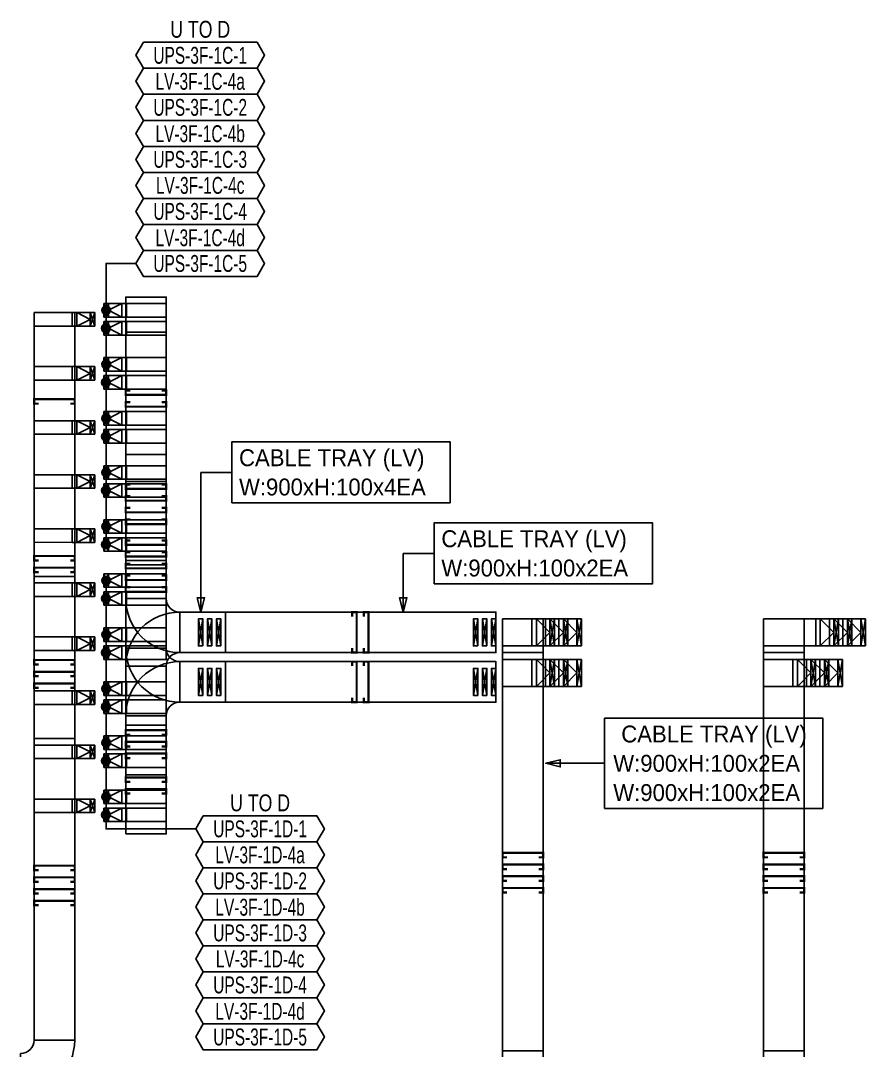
# Model space of a CAD drawing. Header units: millimetres. Extents: x 28900 to 374393, y -351975 to 838289.
# Drawn here: x 114207 to 132954, y 482075 to 504936 of the extents above; entities that cross this region are included whole.
import ezdxf
from ezdxf.enums import TextEntityAlignment as Align

# ---------------------------------------------------------------- set-up
doc = ezdxf.new("R2010")
doc.units = ezdxf.units.MM
doc.header["$LTSCALE"] = 150
for name, color, linetype in [('-----26 Electrical Cable Tray_HV_N', 30, 'Continuous'), ('-----26 Electrical Cable Tray_LV_UPS1', 6, 'Continuous'), ('-----26 Electrical Cable Tray_LV_UPS2', 2, 'Continuous'), ('-----26 Electrical Cable Tray_LV_UPSBAT', 11, 'Continuous'), ('-----99 Cable Schedule', 2, 'Continuous')]:
    doc.layers.add(name, color=color, linetype=linetype)
doc.styles.add('ELEC', font='Dotum.ttf')

# ---------------------------------------------------------------- blocks, each defined once
blk = doc.blocks.new('A$495596483691')
at = {"color": 0}
for p, q in [((100, 600), (0, 600)), ((0, 600), (0, 0)), ((500, 600), (100, 600)), ((500, 0), (500, 600)), ((0, 0), (100, 0)), ((100, 0), (500, 0))]:
    blk.add_line(p, q, dxfattribs=at)
at = {"color": 8}
for p, q in [((400, 300), (100, 600)), ((100, 600), (100, 0)), ((400, 0), (400, 600)), ((400, 600), (500, 0)), ((500, 600), (400, 0)), ((400, 300), (100, 0))]:
    blk.add_line(p, q, dxfattribs=at)
blk = doc.blocks.new('A$550585017316')
at = {"color": 0}
for p, q in [((400, 300), (0, 300)), ((0, 300), (0, 0)), ((500, 300), (400, 300)), ((500, 0), (500, 300)), ((0, 0), (400, 0)), ((400, 0), (500, 0))]:
    blk.add_line(p, q, dxfattribs=at)
at = {"color": 8}
for p, q in [((100, 0), (0, 300)), ((0, 0), (100, 300)), ((100, 150), (400, 300)), ((100, 300), (100, 0)), ((400, 0), (400, 300)), ((100, 150), (400, 0))]:
    blk.add_line(p, q, dxfattribs=at)
blk = doc.blocks.new('A$C9a0ab699')
h = blk.add_hatch(color=0)
edge = h.paths.add_edge_path()
edge.add_arc((64.00719340983778, 64.00719340983778), 64.0071934098378, 720.0000000000341, 1080.000000000034, ccw=False)
at = {"color": 0}
blk.add_circle((64.00719340983778, 64.00719340983778), 64.0071934098378, dxfattribs=at)

msp = doc.modelspace()

# ---------------------------------------------------------------- linework, layer by layer
at = {"layer": '-----26 Electrical Cable Tray_HV_N', "color": 1}
for p, q in [((118893.8168461549, 494906.5574923041), (118208.8358165802, 494906.5574923041)), ((123383.5733480252, 493108.1851872592), (122698.5923184504, 493108.1851872592))]:
    msp.add_line(p, q, dxfattribs=at)
at = {"layer": '-----26 Electrical Cable Tray_HV_N', "color": 1, "elevation": 3.474488463339005e-10}
for points in [[(118893.8168461549, 494231.5574923041), (118893.8168461549, 495581.5574923041), (123739.8362482943, 495581.5574923041), (123739.8362482943, 494231.5574923041)], [(123383.5733480252, 492433.1851872592), (123383.5733480252, 493783.1851872592), (128229.5927501645, 493783.1851872592), (128229.5927501645, 492433.1851872592)]]:
    msp.add_lwpolyline(points, close=True, dxfattribs=at)
for points in [[(118208.8354576634, 491805.016947644), (118128.8354576634, 492125.016947644), (118288.8354576634, 492125.016947644), (118208.8354576634, 491805.016947644), (118208.8363118854, 494906.5574923041)], [(122698.5919595336, 491805.016947644), (122618.5919595336, 492125.016947644), (122778.5919595336, 492125.016947644), (122698.5919595336, 491805.016947644), (122698.5923184504, 493108.1851872592)]]:
    msp.add_lwpolyline(points, dxfattribs=at)
at = {"layer": '-----26 Electrical Cable Tray_HV_N', "color": 1}
msp.add_lwpolyline([(132010.7581556083, 487448.1042327326), (132010.7581556083, 489448.1042327326), (127164.7387534689, 489448.1042327326), (127164.7387534689, 487448.1042327326)], close=True, dxfattribs=at)
msp.add_lwpolyline([(125861.5705138538, 488448.1045916494), (126181.5705138538, 488528.1045916494), (126181.5705138538, 488368.1045916494), (125861.5705138538, 488448.1045916494), (127164.7387534689, 488448.1042327326)], dxfattribs=at)
at = {"layer": '-----26 Electrical Cable Tray_LV_UPS1'}
for points in [[(116539.1488242729, 492105.0216128423), (117439.1488242729, 492105.0216128423), (117439.1534894711, 498798.2984868673), (116539.1534894711, 498798.2984868673)], [(116539.1488242729, 492105.0216128423), (117439.1488242729, 492105.0216128423), (117439.1534894711, 495301.3655451982), (116539.1534894711, 495301.3655451982)], [(116539.1488242729, 492105.0216128423), (117439.1488242729, 492105.0216128423), (117439.1534894711, 492949.3124690595), (116539.1534894711, 492949.3124690595)], [(117739.1488242729, 491805.0216128423), (117739.1488242729, 490905.0216128423), (124753.5713127431, 490905.016947644), (124753.5713127431, 491805.016947644)], [(117739.1488242729, 491805.0216128423), (117739.1488242729, 490905.0216128423), (124753.5713127431, 490905.016947644), (124753.5713127431, 491805.016947644)], [(117739.1488242731, 491805.0209931508), (117739.1488242731, 490905.0209931508), (118753.5713140807, 490905.0156626693), (118753.5713140807, 491805.0156626693)], [(117739.1488242731, 491805.0209931508), (117739.1488242731, 490905.0209931508), (118753.5713140807, 490905.0156626693), (118753.5713140807, 491805.0156626693)], [(118253.5713140807, 491055.0156626693), (118253.5713140807, 491655.0156626693), (118153.5713140807, 491655.0156626693), (118153.5713140807, 491055.0156626693)], [(118453.5713140807, 491055.0156626693), (118453.5713140807, 491655.0156626693), (118353.5713140807, 491655.0156626693), (118353.5713140807, 491055.0156626693)], [(118653.5713140807, 491055.0156626693), (118653.5713140807, 491655.0156626693), (118553.5713140807, 491655.0156626693), (118553.5713140807, 491055.0156626693)], [(124353.5713127431, 491055.016947644), (124353.5713127431, 491655.016947644), (124253.5713127431, 491655.016947644), (124253.5713127431, 491055.016947644)], [(124553.5713127431, 491055.016947644), (124553.5713127431, 491655.016947644), (124453.5713127431, 491655.016947644), (124453.5713127431, 491055.016947644)], [(124753.5713127431, 491055.016947644), (124753.5713127431, 491655.016947644), (124653.5713127431, 491655.016947644), (124653.5713127431, 491055.016947644)], [(125803.5742030506, 491655.0156450046), (124903.5742030506, 491655.0156450046), (124903.5700202145, 482065.1048316498), (125803.5700202145, 482065.1048316498)], [(125803.5742030506, 491655.0156450046), (124903.5742030506, 491655.0156450046), (124903.5700202145, 482065.1048316498), (125803.5700202145, 482065.1048316498)], [(126153.5713136357, 491655.0156626693), (124903.574069631, 491655.015480328), (124903.574069631, 491055.015480328), (126153.5713136357, 491055.0156626693)], [(125853.5713136357, 491655.0156626693), (124903.5740696267, 491655.00701376), (124903.5740696267, 491055.00701376), (125853.5713136357, 491055.0156626693)], [(125553.5713136357, 491655.0156626693), (124903.5740696267, 491655.011247044), (124903.5740696267, 491055.011247044), (125553.5713136357, 491055.0156626693)], [(131593.5713122981, 491655.0169476441), (130693.5713122981, 491655.0169476441), (130693.5671294619, 482065.1061342892), (131593.5671294619, 482065.1061342892)], [(131593.5713122981, 491655.0169476441), (130693.5713122981, 491655.0169476441), (130693.5671294619, 482065.1061342892), (131593.5671294619, 482065.1061342892)], [(132453.5713122981, 491655.016947644), (130693.5713122981, 491655.0169476441), (130693.5713122981, 491055.0169476441), (132453.5713122981, 491055.016947644)], [(132153.5713122981, 491655.016947644), (130693.5713122938, 491655.008481076), (130693.5713122938, 491055.008481076), (132153.5713122981, 491055.016947644)], [(131853.5713122981, 491655.0169476441), (130693.5713122938, 491655.0127143601), (130693.5713122938, 491055.0127143601), (131853.5713122981, 491055.0169476441)], [(116539.1488242729, 489293.3259406564), (117439.1488242729, 489293.3259406564), (117439.1534894711, 490605.0209931508), (116539.1534894711, 490605.0209931508)], [(116539.1488242729, 486878.7032672063), (117439.1488242729, 486878.7032672063), (117439.1534894711, 490605.0209931508), (116539.1534894711, 490605.0209931508)]]:
    msp.add_lwpolyline(points, close=True, dxfattribs=at)
at = {"layer": '-----26 Electrical Cable Tray_LV_UPS1', "elevation": 6.94897692667801e-10}
for points in [[(116554.5713131882, 498655.016947724), (117439.1501366373, 498655.016947724), (117439.1501366373, 498355.016947724), (116554.5713131882, 498355.016947724)], [(116554.5713131882, 497455.016947724), (117439.1501366373, 497455.016947724), (117439.1501366373, 497155.016947724), (116554.5713131882, 497155.016947724)], [(116554.5713131882, 496255.016947724), (117439.1501366373, 496255.016947724), (117439.1501366373, 495955.016947724), (116554.5713131882, 495955.016947724)], [(116554.5713131882, 495055.016947724), (117439.1501366373, 495055.016947724), (117439.1501366373, 494755.016947724), (116554.5713131882, 494755.016947724)], [(116554.5713131882, 493855.016947724), (117439.1501366373, 493855.016947724), (117439.1501366373, 493555.016947724), (116554.5713131882, 493555.016947724)], [(116554.5713131882, 492655.016947724), (117439.1501366372, 492655.016947724), (117439.1501366372, 492355.016947724), (116554.5713131882, 492355.016947724)], [(116554.5713131882, 491455.016947724), (117439.1501366372, 491455.016947724), (117439.1501366372, 491155.016947724), (116554.5713131882, 491155.016947724)], [(116554.5713131882, 490255.016947724), (117439.1501366372, 490255.016947724), (117439.1501366372, 489955.016947724), (116554.5713131882, 489955.016947724)], [(116554.5713131882, 489055.016947724), (117439.1501366372, 489055.016947724), (117439.1501366372, 488755.016947724), (116554.5713131882, 488755.016947724)], [(116554.5713131882, 487855.016947724), (117439.1501366372, 487855.016947724), (117439.1501366372, 487555.016947724), (116554.5713131882, 487555.016947724)]]:
    msp.add_lwpolyline(points, close=True, dxfattribs=at)
at = {"layer": '-----26 Electrical Cable Tray_LV_UPS1', "ltscale": 7.5, "const_width": 50}
for points, elevation in [([(116639.1440985727, 496465.2579988454), (116539.1440985727, 496465.2579988454), (116539.1440985727, 496365.2579988454), (117439.0737742017, 496365.2725484794), (117439.0737742017, 496465.2725484794), (117339.0737742017, 496465.2725484794)], -4.52213966719409e-09), ([(116639.1535499732, 493858.958385302), (116539.1535499732, 493858.958385302), (116539.1535499732, 493758.958385302), (117439.0832256022, 493758.9729349361), (117439.0832256022, 493858.9729349361), (117339.0832256022, 493858.9729349361)], 4.52213966719409e-09), ([(116639.1440985727, 492876.8567001976), (116539.1440985727, 492876.8567001976), (116539.1440985727, 492776.8567001976), (117439.0737742017, 492776.8712498317), (117439.0737742017, 492876.8712498317), (117339.0737742017, 492876.8712498317)], -4.52213966719409e-09), ([(116639.1535499732, 492357.2246824152), (116539.1535499732, 492357.2246824152), (116539.1535499732, 492257.2246824152), (117439.0832256022, 492257.2392320493), (117439.0832256022, 492357.2392320493), (117339.0832256022, 492357.2392320493)], 4.52213966719409e-09), ([(121564.7553038519, 491705.0216733443), (121564.7553038519, 491805.0216733443), (121664.7553038519, 491805.0216733443), (121664.7407542179, 490905.0919977152), (121564.7407542179, 490905.0919977152), (121564.7407542179, 491005.0919977152)], -3.81291795380263e-09), ([(121824.5713127431, 491705.016947644), (121824.5713127431, 491805.016947644), (121924.5713127431, 491805.016947644), (121924.5567631091, 490905.087272015), (121824.5567631091, 490905.087272015), (121824.5567631091, 491005.087272015)], 7.092217133914607e-10), ([(125003.5671669943, 486100.2587346283), (124903.5671669943, 486100.2587346283), (124903.5671669943, 486200.2587346283), (125803.4968426233, 486200.2441849943), (125803.4968426233, 486100.2441849943), (125703.4968426233, 486100.2441849943)], -4.52213966719409e-09), ([(130793.6345783697, 486100.2600817097), (130693.6345783697, 486100.2600817097), (130693.6345783697, 486200.2600817097), (131593.5642539987, 486200.2455320756), (131593.5642539987, 486100.2455320756), (131493.5642539987, 486100.2455320756)], -4.52213966719409e-09)]:
    msp.add_lwpolyline(points, dxfattribs=dict(at, elevation=elevation))
for points in [[(116639.1488242729, 494118.7743941933), (116539.1488242729, 494118.7743941933), (116539.1488242729, 494018.7743941933), (117439.0784999019, 494018.7889438273), (117439.0784999019, 494118.7889438273), (117339.0784999019, 494118.7889438273)], [(116639.1488242729, 492617.0406913064), (116539.1488242729, 492617.0406913064), (116539.1488242729, 492517.0406913064), (117439.0784999019, 492517.0552409405), (117439.0784999019, 492617.0552409405), (117339.0784999019, 492617.0552409405)], [(116639.1488242729, 489083.5175706701), (116539.1488242729, 489083.5175706701), (116539.1488242729, 489183.5175706701), (117439.0784999019, 489183.503021036), (117439.0784999019, 489083.503021036), (117339.0784999019, 489083.503021036)], [(116639.1488242729, 488035.0663754868), (116539.1488242729, 488035.0663754868), (116539.1488242729, 488135.0663754868), (117439.0784999019, 488135.0518258528), (117439.0784999019, 488035.0518258528), (117339.0784999019, 488035.0518258528)], [(125003.5718926946, 486360.0747435195), (124903.5718926946, 486360.0747435195), (124903.5718926946, 486460.0747435195), (125803.5015683236, 486460.0601938855), (125803.5015683236, 486360.0601938855), (125703.5015683236, 486360.0601938855)], [(130793.6393040699, 486360.0760906009), (130693.6393040699, 486360.0760906009), (130693.6393040699, 486460.0760906009), (131593.568979699, 486460.0615409668), (131593.568979699, 486360.0615409668), (131493.568979699, 486360.0615409668)]]:
    msp.add_lwpolyline(points, dxfattribs=at)
at = {"layer": '-----26 Electrical Cable Tray_LV_UPS1'}
for points in [[(117439.1488242729, 492105.0216128423), (117439.1488242729, 492105.0216128423, 0.414213562373095), (117739.1488242729, 491805.0216128423), (117739.1488242729, 491805.0216128423), (117739.1488242729, 490905.0216128423, -0.4142135623731661), (116539.1488242729, 492105.0216128423)], [(117439.1488242729, 492105.0216128423), (117439.1488242729, 492105.0216128423, 0.414213562373095), (117739.1488242729, 491805.0216128423), (117739.1488242729, 491805.0216128423), (117739.1488242729, 490905.0216128423, -0.4142135623731661), (116539.1488242729, 492105.0216128423)], [(117439.1488242731, 490605.0209931508), (116539.1488242731, 490605.0209931508), (116539.1488242731, 490605.0209931508), (116539.1488242731, 492105.0209931508), (117439.1488242731, 492105.0209931508, 0.414213562373095), (117739.1488242731, 491805.0209931508), (117739.1488242731, 490905.0209931508), (117739.1488242731, 490905.0209931508, 0.414213562373095)], [(117439.1488242729, 490605.0203734594), (117439.1488242729, 490605.0203734594, -0.414213562373095), (117739.1488242729, 490905.0203734594), (117739.1488242729, 490905.0203734594), (117739.1488242729, 491805.0203734594, 0.4142135623731661), (116539.1488242729, 490605.0203734594)]]:
    msp.add_lwpolyline(points, format="xyb", close=True, dxfattribs=at)
for points in [[(118153.5713140807, 491055.0156626693), (118253.5713140807, 491655.0156626693)], [(118153.5713140807, 491655.0156626693), (118253.5713140807, 491055.0156626693)], [(118353.5713140807, 491055.0156626693), (118453.5713140807, 491655.0156626693)], [(118353.5713140807, 491655.0156626693), (118453.5713140807, 491055.0156626693)], [(118553.5713140807, 491055.0156626693), (118653.5713140807, 491655.0156626693)], [(118553.5713140807, 491655.0156626693), (118653.5713140807, 491055.0156626693)], [(124253.5713127431, 491055.016947644), (124353.5713127431, 491655.016947644)], [(124253.5713127431, 491655.016947644), (124353.5713127431, 491055.016947644)], [(124453.5713127431, 491055.016947644), (124553.5713127431, 491655.016947644)], [(124453.5713127431, 491655.016947644), (124553.5713127431, 491055.016947644)], [(124653.5713127431, 491055.016947644), (124753.5713127431, 491655.016947644)], [(124653.5713127431, 491655.016947644), (124753.5713127431, 491055.016947644)]]:
    msp.add_lwpolyline(points, dxfattribs=at)
at = {"layer": '-----26 Electrical Cable Tray_LV_UPS2'}
for points, elevation in [([(116539.1488242729, 491005.0228522252), (117439.1488242729, 491005.0228522252), (117439.1534894712, 498349.2017417111), (116539.1534894712, 498349.2017417111)], 3.474488463339024e-10), ([(116554.5713131882, 498255.016947724), (117439.1501366372, 498255.016947724), (117439.1501366372, 497955.016947724), (116554.5713131882, 497955.016947724)], 6.94897692667801e-10), ([(116539.1488242729, 491005.0228522252), (117439.1488242729, 491005.0228522252), (117439.1534894712, 498019.4453406954), (116539.1534894712, 498019.4453406954)], 3.474488463339024e-10), ([(116554.5713131882, 497055.016947724), (117439.1501366372, 497055.016947724), (117439.1501366372, 496755.016947724), (116554.5713131882, 496755.016947724)], 6.94897692667801e-10), ([(116554.5713131882, 495855.016947724), (117439.1501366372, 495855.016947724), (117439.1501366372, 495555.016947724), (116554.5713131882, 495555.016947724)], 6.94897692667801e-10), ([(116539.1488242729, 491005.0228522252), (117439.1488242729, 491005.0228522252), (117439.1534894712, 494705.037025187), (116539.1534894712, 494705.037025187)], 3.474488463339024e-10), ([(116554.5713131882, 494655.016947724), (117439.1501366372, 494655.016947724), (117439.1501366372, 494355.016947724), (116554.5713131882, 494355.016947724)], 6.94897692667801e-10), ([(116554.5713131882, 493455.016947724), (117439.1501366372, 493455.016947724), (117439.1501366372, 493155.016947724), (116554.5713131882, 493155.016947724)], 6.94897692667801e-10), ([(116539.1480926814, 491005.0262686455), (117439.1480926814, 491005.0262686455), (117439.1527578796, 492852.3105611493), (116539.1527578796, 492852.3105611493)], 3.474488463339024e-10), ([(116554.5713131882, 492255.016947724), (117439.1501366372, 492255.016947724), (117439.1501366372, 491955.016947724), (116554.5713131882, 491955.016947724)], 6.94897692667801e-10), ([(116554.5713131882, 491055.016947724), (117439.1501366372, 491055.016947724), (117439.1501366372, 490755.016947724), (116554.5713131882, 490755.016947724)], 6.94897692667801e-10), ([(117739.1480926814, 490705.0262686455), (117739.1480926814, 489805.0262686455), (118753.570582489, 489805.020938164), (118753.570582489, 490705.020938164)], 3.474488463339024e-10), ([(117739.1480926814, 490705.0262686455), (117739.1480926814, 489805.0262686455), (118753.570582489, 489805.020938164), (118753.570582489, 490705.020938164)], 3.474488463339024e-10), ([(117739.1488242729, 490705.0216128423), (117739.1488242729, 489805.0216128423), (124753.5713127431, 489805.016947644), (124753.5713127431, 490705.016947644)], 3.474488463339024e-10), ([(117739.1488242729, 490705.0216128423), (117739.1488242729, 489805.0216128423), (124753.5713127431, 489805.016947644), (124753.5713127431, 490705.016947644)], 3.474488463339024e-10), ([(126153.5713136357, 490755.0156626693), (124903.574069631, 490755.015480328), (124903.574069631, 490155.015480328), (126153.5713136357, 490155.0156626693)], 3.47448846333903e-10), ([(125853.5713136357, 490755.0156626693), (124903.5740696267, 490755.00701376), (124903.5740696267, 490155.00701376), (125853.5713136357, 490155.0156626693)], 3.47448846333903e-10), ([(125553.5713136357, 490755.0156626693), (124903.5740696267, 490755.011247044), (124903.5740696267, 490155.011247044), (125553.5713136357, 490155.0156626693)], 3.47448846333903e-10), ([(131943.5680108306, 490755.0130834533), (130693.5707668258, 490755.0129011121), (130693.5707668258, 490155.0129011121), (131943.5680108306, 490155.0130834533)], 3.47448846333903e-10), ([(131643.5680108306, 490755.0130834533), (130693.5707668215, 490755.0044345441), (130693.5707668215, 490155.0044345441), (131643.5680108306, 490155.0130834533)], 3.47448846333903e-10), ([(131343.5680108306, 490755.0130834534), (130693.5707668215, 490755.0086678281), (130693.5707668215, 490155.0086678281), (131343.5680108306, 490155.0130834534)], 3.47448846333903e-10), ([(118253.570582489, 489955.020938164), (118253.570582489, 490555.020938164), (118153.570582489, 490555.020938164), (118153.570582489, 489955.020938164)], 3.474488463339024e-10), ([(118453.570582489, 489955.020938164), (118453.570582489, 490555.020938164), (118353.570582489, 490555.020938164), (118353.570582489, 489955.020938164)], 3.474488463339024e-10), ([(118653.570582489, 489955.020938164), (118653.570582489, 490555.020938164), (118553.570582489, 490555.020938164), (118553.570582489, 489955.020938164)], 3.474488463339024e-10), ([(124353.5713127431, 489955.016947644), (124353.5713127431, 490555.016947644), (124253.5713127431, 490555.016947644), (124253.5713127431, 489955.016947644)], 3.474488463339024e-10), ([(124553.5713127431, 489955.016947644), (124553.5713127431, 490555.016947644), (124453.5713127431, 490555.016947644), (124453.5713127431, 489955.016947644)], 3.474488463339024e-10), ([(124753.5713127431, 489955.016947644), (124753.5713127431, 490555.016947644), (124653.5713127431, 490555.016947644), (124653.5713127431, 489955.016947644)], 3.474488463339024e-10), ([(116554.5713131882, 489855.016947724), (117439.1501366372, 489855.016947724), (117439.1501366372, 489555.016947724), (116554.5713131882, 489555.016947724)], 6.94897692667801e-10), ([(116539.1434274832, 488193.3312161511), (117439.1434274832, 488193.3312161511), (117439.1480926814, 489505.0262686455), (116539.1480926814, 489505.0262686455)], 3.474488463339024e-10), ([(116539.1488242729, 486878.7032672063), (117439.1488242729, 486878.7032672063), (117439.1480926814, 489505.0262686455), (116539.1480926814, 489505.0262686455)], 3.474488463339024e-10), ([(116554.5713131882, 488655.016947724), (117439.1501366372, 488655.016947724), (117439.1501366372, 488355.016947724), (116554.5713131882, 488355.016947724)], 6.94897692667801e-10), ([(116554.5713131882, 487455.016947724), (117439.1501366372, 487455.016947724), (117439.1501366372, 487155.016947724), (116554.5713131882, 487155.016947724)], 6.94897692667801e-10)]:
    msp.add_lwpolyline(points, close=True, dxfattribs=dict(at, elevation=elevation))
at = {"layer": '-----26 Electrical Cable Tray_LV_UPS2', "ltscale": 7.5, "const_width": 50}
for points, elevation in [([(116639.0767237177, 496725.0740067237), (116539.0767237177, 496725.0740067237), (116539.0767237177, 496625.0740067237), (117439.0063993467, 496625.0885563578), (117439.0063993467, 496725.0885563578), (117339.0063993467, 496725.0885563578)], -9.04427933438818e-09), ([(116639.1130099835, 494638.4064115495), (116539.1130099835, 494638.4064115495), (116539.1130099835, 494538.4064115495), (117439.0426856125, 494538.4209611836), (117439.0426856125, 494638.4209611836), (117339.0426856125, 494638.4209611836)], -9.04427933438818e-09), ([(116639.1172105649, 494378.5904026498), (116539.1172105649, 494378.5904026498), (116539.1172105649, 494278.5904026498), (117439.0468861939, 494278.6049522838), (117439.0468861939, 494378.6049522838), (117339.0468861939, 494378.6049522838)], -4.52213966719409e-09), ([(116639.1356974099, 493396.488717997), (116539.1356974099, 493396.488717997), (116539.1356974099, 493296.488717997), (117439.0653730389, 493296.5032676311), (117439.0653730389, 493396.5032676311), (117339.0653730389, 493396.5032676311)], -1.356641900158227e-08), ([(116639.1398979913, 493136.6727090973), (116539.1398979913, 493136.6727090973), (116539.1398979913, 493036.6727090973), (117439.0695736203, 493036.6872587314), (117439.0695736203, 493136.6872587314), (117339.0695736203, 493136.6872587314)], -9.04427933438818e-09), ([(121564.7553038519, 490605.0216733443), (121564.7553038519, 490705.0216733443), (121664.7553038519, 490705.0216733443), (121664.7407542179, 489805.0919977152), (121564.7407542179, 489805.0919977152), (121564.7407542179, 489905.0919977152)], -3.465469107468728e-09), ([(121824.5713127431, 490605.016947644), (121824.5713127431, 490705.016947644), (121924.5713127431, 490705.016947644), (121924.5567631091, 489805.087272015), (121824.5567631091, 489805.087272015), (121824.5567631091, 489905.087272015)], 1.056670559725363e-09), ([(116639.1440985727, 488823.7015617788), (116539.1440985727, 488823.7015617788), (116539.1440985727, 488923.7015617788), (117439.0737742017, 488923.6870121448), (117439.0737742017, 488823.6870121448), (117339.0737742017, 488823.6870121448)], -4.52213966719409e-09), ([(116639.1398979913, 488563.8855528791), (116539.1398979913, 488563.8855528791), (116539.1398979913, 488663.8855528791), (117439.0695736203, 488663.8710032451), (117439.0695736203, 488563.8710032451), (117339.0695736203, 488563.8710032451)], -9.04427933438818e-09), ([(116639.1440985727, 487775.2503665956), (116539.1440985727, 487775.2503665956), (116539.1440985727, 487875.2503665956), (117439.0737742017, 487875.2358169616), (117439.0737742017, 487775.2358169616), (117339.0737742017, 487775.2358169616)], -4.52213966719409e-09), ([(125003.5629664129, 485840.4427257286), (124903.5629664129, 485840.4427257286), (124903.5629664129, 485940.4427257286), (125803.4926420419, 485940.4281760945), (125803.4926420419, 485840.4281760945), (125703.4926420419, 485840.4281760945)], -9.04427933438818e-09), ([(130793.5596636078, 485840.4401465127), (130693.5596636078, 485840.4401465127), (130693.5596636078, 485940.4401465127), (131593.4893392368, 485940.4255968786), (131593.4893392368, 485840.4255968786), (131493.4893392368, 485840.4255968786)], -9.04427933438818e-09), ([(125003.5587658315, 485580.6267168289), (124903.5587658315, 485580.6267168289), (124903.5587658315, 485680.6267168289), (125803.4884414605, 485680.6121671948), (125803.4884414605, 485580.6121671948), (125703.4884414605, 485580.6121671948)], -1.356641900158227e-08), ([(130793.5554630264, 485580.624137613), (130693.5554630264, 485580.624137613), (130693.5554630264, 485680.624137613), (131593.4851386554, 485680.6095879789), (131593.4851386554, 485580.6095879789), (131493.4851386554, 485580.6095879789)], -1.356641900158227e-08)]:
    msp.add_lwpolyline(points, dxfattribs=dict(at, elevation=elevation))
at = {"layer": '-----26 Electrical Cable Tray_LV_UPS2', "elevation": 3.474488463339024e-10}
for points in [[(117439.1480926814, 489505.0262686455), (116539.1480926814, 489505.0262686455), (116539.1480926814, 489505.0262686455), (116539.1480926814, 491005.0262686455), (117439.1480926814, 491005.0262686455, 0.414213562373095), (117739.1480926814, 490705.0262686455), (117739.1480926814, 489805.0262686455), (117739.1480926814, 489805.0262686455, 0.414213562373095)], [(117439.1488242729, 491005.0228522252), (117439.1488242729, 491005.0228522252, 0.414213562373095), (117739.1488242729, 490705.0228522252), (117739.1488242729, 490705.0228522252), (117739.1488242729, 489805.0228522252, -0.4142135623731661), (116539.1488242729, 491005.0228522252)], [(117439.1488242729, 491005.0228522252), (117439.1488242729, 491005.0228522252, 0.414213562373095), (117739.1488242729, 490705.0228522252), (117739.1488242729, 490705.0228522252), (117739.1488242729, 489805.0228522252, -0.4142135623731661), (116539.1488242729, 491005.0228522252)], [(117439.1488242729, 489505.0296850659), (117439.1488242729, 489505.0296850659, -0.414213562373095), (117739.1488242729, 489805.0296850659), (117739.1488242729, 489805.0296850659), (117739.1488242729, 490705.0296850659, 0.4142135623731661), (116539.1488242729, 489505.0296850659)]]:
    msp.add_lwpolyline(points, format="xyb", close=True, dxfattribs=at)
at = {"layer": '-----26 Electrical Cable Tray_LV_UPS2'}
for points in [[(125803.5742030506, 490905.0156626693), (124903.5742030506, 490905.0156626693), (124903.5700202145, 480965.1060432051), (125803.5700202145, 480965.1060432051)], [(125803.5742030506, 490905.0156626693), (124903.5742030506, 490905.0156626693), (124903.5700202145, 480965.1060432051), (125803.5700202145, 480965.1060432051)], [(131593.5709002455, 490905.0130834533), (130693.5709002455, 490905.0130834533), (130693.5667174093, 480965.1034639892), (131593.5667174093, 480965.1034639892)], [(131593.5709002455, 490905.0130834533), (130693.5709002455, 490905.0130834533), (130693.5667174093, 480965.1034639892), (131593.5667174093, 480965.1034639892)]]:
    msp.add_lwpolyline(points, close=True, dxfattribs=at)
at = {"layer": '-----26 Electrical Cable Tray_LV_UPS2', "elevation": 3.474488463339024e-10}
for points in [[(118153.570582489, 489955.020938164), (118253.570582489, 490555.020938164)], [(118153.570582489, 490555.020938164), (118253.570582489, 489955.020938164)], [(118353.570582489, 489955.020938164), (118453.570582489, 490555.020938164)], [(118353.570582489, 490555.020938164), (118453.570582489, 489955.020938164)], [(118553.570582489, 489955.020938164), (118653.570582489, 490555.020938164)], [(118553.570582489, 490555.020938164), (118653.570582489, 489955.020938164)], [(124253.5713127431, 489955.016947644), (124353.5713127431, 490555.016947644)], [(124253.5713127431, 490555.016947644), (124353.5713127431, 489955.016947644)], [(124453.5713127431, 489955.016947644), (124553.5713127431, 490555.016947644)], [(124453.5713127431, 490555.016947644), (124553.5713127431, 489955.016947644)], [(124653.5713127431, 489955.016947644), (124753.5713127431, 490555.016947644)], [(124653.5713127431, 490555.016947644), (124753.5713127431, 489955.016947644)]]:
    msp.add_lwpolyline(points, dxfattribs=at)
at = {"layer": '-----26 Electrical Cable Tray_LV_UPSBAT', "elevation": 6.94897692667801e-10}
for points in [[(114507.1660528438, 498453.4300286095), (115351.6533960949, 498453.4660305838), (115351.6533960949, 498153.4660305838), (114507.1660528438, 498153.4300286095)], [(114507.1660528438, 498453.4300286095), (115407.1660528438, 498453.4300286095), (115407.1660528442, 482305.0169476678), (114507.1660528442, 482305.0169476678)], [(114507.1660528438, 497253.4300286095), (115351.6533960949, 497253.4660305838), (115351.6533960949, 496953.4660305838), (114507.1660528438, 496953.4300286095)], [(114507.1660528438, 496053.4300286095), (115351.6533960949, 496053.4660305838), (115351.6533960949, 495753.4660305838), (114507.1660528438, 495753.4300286095)], [(114507.1660528438, 494853.4300286095), (115351.6533960949, 494853.4660305838), (115351.6533960949, 494553.4660305838), (114507.1660528438, 494553.4300286095)], [(114507.1660528439, 494853.4480295966), (115407.1660528439, 494853.4480295966), (115407.1660528442, 482305.0169476678), (114507.1660528442, 482305.0169476678)], [(114507.1660528438, 493653.4300286095), (115351.6533960949, 493653.4660305838), (115351.6533960949, 493353.4660305838), (114507.1660528438, 493353.4300286095)], [(114507.1660528439, 492598.0869099813), (115407.1660528439, 492598.0869099813), (115407.1660528442, 482305.0169476678), (114507.1660528442, 482305.0169476678)], [(114507.1660528438, 492453.4300286095), (115351.6533960949, 492453.4660305838), (115351.6533960949, 492153.4660305838), (114507.1660528438, 492153.4300286095)], [(114507.1660528438, 491253.4300286095), (115351.6533960949, 491253.4660305838), (115351.6533960949, 490953.4660305838), (114507.1660528438, 490953.4300286095)], [(114507.1660528438, 490053.4300286095), (115351.6533960949, 490053.4660305838), (115351.6533960949, 489753.4660305838), (114507.1660528438, 489753.4300286095)], [(114507.1660528439, 488998.0869099813), (115407.1660528439, 488998.0869099813), (115407.1660528442, 482305.0169476678), (114507.1660528442, 482305.0169476678)], [(114507.1660528438, 488853.4300286095), (115351.6533960949, 488853.4660305838), (115351.6533960949, 488553.4660305838), (114507.1660528438, 488553.4300286095)], [(114507.1660528438, 487653.4300286095), (115351.6533960949, 487653.4660305838), (115351.6533960949, 487353.4660305838), (114507.1660528438, 487353.4300286095)]]:
    msp.add_lwpolyline(points, close=True, dxfattribs=at)
at = {"layer": '-----26 Electrical Cable Tray_LV_UPSBAT', "ltscale": 7.5, "const_width": 50}
for points, elevation in [([(114607.1658339061, 496431.2334964859), (114507.1658339061, 496431.2334964859), (114507.1658339061, 496531.2334964859), (115407.0955095351, 496531.2189468518), (115407.0955095351, 496431.2189468518), (115307.0955095351, 496431.2189468518)], 6.94897692667801e-10), ([(114607.1658339061, 492950.1603566796), (114507.1658339061, 492950.1603566796), (114507.1658339061, 493050.1603566796), (115407.0955095351, 493050.1458070455), (115407.0955095351, 492950.1458070455), (115307.0955095351, 492950.1458070455)], 6.94897692667801e-10), ([(114607.1611082058, 492690.3443477884), (114507.1611082058, 492690.3443477884), (114507.1611082058, 492790.3443477884), (115407.0907838348, 492790.3297981543), (115407.0907838348, 492690.3297981543), (115307.0907838348, 492690.3297981543)], -3.827241974526289e-09), ([(114607.1658339061, 490640.7675007764), (114507.1658339061, 490640.7675007764), (114507.1658339061, 490740.7675007764), (115407.0955095351, 490740.7529511424), (115407.0955095351, 490640.7529511424), (115307.0955095351, 490640.7529511424)], 6.94897692667801e-10), ([(114607.1611082058, 490380.9514918852), (114507.1611082058, 490380.9514918852), (114507.1611082058, 490480.9514918852), (115407.0907838348, 490480.9369422512), (115407.0907838348, 490380.9369422512), (115307.0907838348, 490380.9369422512)], -3.827241974526289e-09), ([(114607.1569076244, 490121.1354829855), (114507.1569076244, 490121.1354829855), (114507.1569076244, 490221.1354829855), (115407.0865832534, 490221.1209333515), (115407.0865832534, 490121.1209333515), (115307.0865832534, 490121.1209333515)], -8.34938164172038e-09), ([(114607.1658339061, 486076.2611200573), (114507.1658339061, 486076.2611200573), (114507.1658339061, 486176.2611200573), (115407.0955095351, 486176.2465704232), (115407.0955095351, 486076.2465704232), (115307.0955095351, 486076.2465704232)], 6.94897692667801e-10), ([(114607.1611082058, 485816.4451111661), (114507.1611082058, 485816.4451111661), (114507.1611082058, 485916.4451111661), (115407.0907838348, 485916.430561532), (115407.0907838348, 485816.430561532), (115307.0907838348, 485816.430561532)], -3.827241974526289e-09), ([(114607.1569076244, 485556.6291022664), (114507.1569076244, 485556.6291022664), (114507.1569076244, 485656.6291022664), (115407.0865832534, 485656.6145526323), (115407.0865832534, 485556.6145526323), (115307.0865832534, 485556.6145526323)], -8.34938164172038e-09), ([(114607.152707043, 485296.8130933667), (114507.152707043, 485296.8130933667), (114507.152707043, 485396.8130933667), (115407.082382672, 485396.7985437326), (115407.082382672, 485296.7985437326), (115307.082382672, 485296.7985437326)], -1.287152130891447e-08)]:
    msp.add_lwpolyline(points, dxfattribs=dict(at, elevation=elevation))
at = {"layer": '-----26 Electrical Cable Tray_LV_UPSBAT', "elevation": 6.94897692667801e-10}
msp.add_lwpolyline([(114207.1660528442, 482005.0169476678), (114207.1660528442, 482005.0169476678, 0.414213562373095), (114507.1660528442, 482305.0169476678), (114507.1660528442, 482305.0169476678), (115407.1660528442, 482305.0169476678, -0.4142135623731661), (114207.1660528442, 481105.0169476678)], format="xyb", close=True, dxfattribs=at)
msp.add_lwpolyline([(114207.1660528442, 482005.0169476678), (114207.1660528442, 482005.0169476678, 0.414213562373095), (114507.1660528442, 482305.0169476678), (114507.1660528442, 482305.0169476678), (115407.1660528442, 482305.0169476678, -0.4142135623731661), (114207.1660528442, 481105.0169476678)], format="xyb", close=True, dxfattribs=at)
at = {"layer": '-----99 Cable Schedule', "color": 1, "elevation": 6.94897692667801e-10}
for points in [[(116930.9053073944, 504453.9162482583), (116764.1954171825, 504165.1662482566), (116930.905307397, 503876.4162482531), (119453.4745401723, 503876.4162482531), (119620.1844303957, 504165.1662482566), (119453.4745401698, 504453.9162482583)], [(116930.905307397, 503876.4162482531), (116764.195417185, 503587.6662482513), (116930.9053073996, 503298.9162482478), (119453.4745401748, 503298.9162482478), (119620.1844303982, 503587.6662482513), (119453.4745401723, 503876.4162482531)], [(116930.9053073995, 503298.9162482478), (116764.1954171876, 503010.1662482461), (116930.9053074021, 502721.4162482426), (119453.4745401774, 502721.4162482426), (119620.1844304008, 503010.1662482461), (119453.4745401749, 503298.9162482478)], [(116930.9053074021, 502721.4162482426), (116764.1954171901, 502432.6662482409), (116930.9053074047, 502143.9162482374), (119453.4745401799, 502143.9162482374), (119620.1844304033, 502432.6662482409), (119453.4745401774, 502721.4162482426)], [(116930.9053074046, 502143.9162482374), (116764.1954171927, 501855.1662482356), (116930.9053074073, 501566.4162482321), (119453.4745401825, 501566.4162482321), (119620.1844304059, 501855.1662482356), (119453.47454018, 502143.9162482374)], [(116930.9053074072, 501566.4162482321), (116764.1954171953, 501277.6662482304), (116930.9053074098, 500988.9162482269), (119453.4745401851, 500988.9162482269), (119620.1844304085, 501277.6662482304), (119453.4745401826, 501566.4162482321)], [(116930.9053074046, 500988.9162482269), (116764.1954171927, 500700.1662482251), (116930.9053074073, 500411.4162482216), (119453.4745401825, 500411.4162482216), (119620.1844304059, 500700.1662482251), (119453.47454018, 500988.9162482269)], [(116930.9053074072, 500411.4162482216), (116764.1954171953, 500122.6662482199), (116930.9053074098, 499833.9162482164), (119453.4745401851, 499833.9162482164), (119620.1844304085, 500122.6662482199), (119453.4745401826, 500411.4162482216)], [(116930.9053074046, 499833.9162482164), (116764.1954171927, 499545.1662482147), (116930.9053074073, 499256.4162482112), (119453.4745401825, 499256.4162482112), (119620.1844304059, 499545.1662482147), (119453.47454018, 499833.9162482164)], [(118259.9795517464, 487281.7264227007), (118093.2696615344, 486992.976422699), (118259.979551749, 486704.2264226955), (120782.5487845242, 486704.2264226955), (120949.2586747476, 486992.976422699), (120782.5487845217, 487281.7264227007)], [(118259.9795517489, 486704.2264226955), (118093.269661537, 486415.4764226938), (118259.9795517515, 486126.7264226903), (120782.5487845268, 486126.7264226903), (120949.2586747502, 486415.4764226938), (120782.5487845243, 486704.2264226955)], [(118259.9795517515, 486126.7264226903), (118093.2696615396, 485837.9764226885), (118259.9795517541, 485549.226422685), (120782.5487845294, 485549.226422685), (120949.2586747528, 485837.9764226885), (120782.5487845269, 486126.7264226903)], [(118259.979551754, 485549.226422685), (118093.2696615421, 485260.4764226833), (118259.9795517567, 484971.7264226798), (120782.5487845319, 484971.7264226798), (120949.2586747553, 485260.4764226833), (120782.5487845294, 485549.226422685)], [(118259.9795517566, 484971.7264226798), (118093.2696615447, 484682.976422678), (118259.9795517592, 484394.2264226745), (120782.5487845345, 484394.2264226745), (120949.2586747579, 484682.976422678), (120782.548784532, 484971.7264226798)], [(118259.9795517592, 484394.2264226745), (118093.2696615472, 484105.4764226728), (118259.9795517618, 483816.7264226693), (120782.548784537, 483816.7264226693), (120949.2586747604, 484105.4764226728), (120782.5487845345, 484394.2264226745)], [(118259.9795517566, 483816.7264226693), (118093.2696615447, 483527.9764226676), (118259.9795517592, 483239.2264226641), (120782.5487845345, 483239.2264226641), (120949.2586747579, 483527.9764226676), (120782.548784532, 483816.7264226693)], [(118259.9795517592, 483239.2264226641), (118093.2696615472, 482950.4764226623), (118259.9795517618, 482661.7264226588), (120782.548784537, 482661.7264226588), (120949.2586747604, 482950.4764226623), (120782.5487845345, 483239.2264226641)], [(118259.9795517566, 482661.7264226588), (118093.2696615447, 482372.9764226571), (118259.9795517592, 482084.2264226536), (120782.5487845345, 482084.2264226536), (120949.2586747579, 482372.9764226571), (120782.548784532, 482661.7264226588)]]:
    msp.add_lwpolyline(points, close=True, dxfattribs=at)
for points in [[(116104.5713131882, 493305.016947724), (116104.5713131882, 499545.1662482148), (116764.1954171824, 499545.1662482147)], [(116107.4435288975, 492496.4003005962), (116104.5713131882, 486992.9764226989), (118093.2696615344, 486992.976422699)]]:
    msp.add_lwpolyline(points, dxfattribs=at)

# ---------------------------------------------------------------- block references
at = {"layer": '-----26 Electrical Cable Tray_LV_UPS1'}
for p in [(116054.5713131882, 498355.016947724), (116054.5713131882, 497155.016947724), (116054.5713131882, 495955.016947724), (116054.5713131882, 494755.016947724), (116054.5713131882, 493555.016947724), (116054.5713131882, 492355.016947724), (116054.5713131882, 491155.016947724), (116054.5713131882, 489955.016947724), (116054.5713131882, 488755.016947724), (116054.5713131882, 487555.016947724)]:
    msp.add_blockref('A$550585017316', p, dxfattribs=at)
at = {"layer": '-----26 Electrical Cable Tray_LV_UPS1', "xscale": -1, "rotation": 180}
for p in [(125553.5713136357, 491655.0156626693), (125853.5713136357, 491655.0156626693), (126153.5713136357, 491655.0156626693), (131853.5713122981, 491655.0169476441), (132153.5713122981, 491655.016947644), (132453.5713122981, 491655.016947644)]:
    msp.add_blockref('A$495596483691', p, dxfattribs=at)
at = {"layer": '-----26 Electrical Cable Tray_LV_UPS2'}
for p in [(116054.5713131882, 497955.016947724), (116054.5713131882, 496755.016947724), (116054.5713131882, 495555.016947724), (116054.5713131882, 494355.016947724), (116054.5713131882, 493155.016947724), (116054.5713131882, 491955.016947724), (116054.5713131882, 490755.016947724), (116054.5713131882, 489555.016947724), (116054.5713131882, 488355.016947724), (116054.5713131882, 487155.016947724)]:
    msp.add_blockref('A$550585017316', p, dxfattribs=at)
at = {"layer": '-----26 Electrical Cable Tray_LV_UPS2', "xscale": -1, "rotation": 180}
for p in [(125553.5713136357, 490755.0156626693), (125853.5713136357, 490755.0156626693), (126153.5713136357, 490755.0156626693), (131343.5680108306, 490755.0130834534), (131643.5680108306, 490755.0130834533), (131943.5680108306, 490755.0130834533)]:
    msp.add_blockref('A$495596483691', p, dxfattribs=at)
at = {"layer": '-----26 Electrical Cable Tray_LV_UPSBAT', "xscale": -1}
for p in [(115852.5713131882, 498153.4300286095), (115852.5713131882, 496953.4300286095), (115852.5713131882, 495753.4300286095), (115852.5713131882, 494553.4300286095), (115852.5713131882, 493353.4300286095), (115852.5713131882, 492153.4300286095), (115852.5713131882, 490953.4300286095), (115852.5713131882, 489753.4300286095), (115852.5713131882, 488553.4300286095), (115852.5713131882, 487353.4300286095)]:
    msp.add_blockref('A$550585017316', p, dxfattribs=at)
at = {"layer": '-----99 Cable Schedule', "color": 1, "xscale": 1.5, "yscale": 1.5, "zscale": 1.5, "rotation": 180}
for p in [(116200.582103303, 498601.0277378387), (116200.582103303, 497401.0277378387), (116200.582103303, 496201.0277378387), (116200.582103303, 495001.0277378387), (116200.582103303, 493801.0277378387), (116200.582103303, 492601.0277378387), (116200.582103303, 491401.0277378387), (116200.582103303, 490201.0277378387), (116200.582103303, 489001.0277378387), (116200.582103303, 487801.0277378387)]:
    msp.add_blockref('A$C9a0ab699', p, dxfattribs=at)
at = {"layer": '-----99 Cable Schedule', "color": 1, "xscale": -1.5, "yscale": 1.5, "zscale": 1.5}
for p in [(116197.7098875937, 498009.0061576092), (116197.7098875937, 496809.0061576092), (116197.7098875937, 495609.0061576092), (116197.7098875937, 494409.0061576092), (116197.7098875937, 493209.0061576092), (116197.7098875937, 492009.0061576092), (116197.7098875937, 490809.0061576092), (116197.7098875937, 489609.0061576092), (116197.7098875937, 488409.0061576092), (116197.7098875937, 487209.0061576092)]:
    msp.add_blockref('A$C9a0ab699', p, dxfattribs=at)

# ---------------------------------------------------------------- texts
at = {"layer": '-----26 Electrical Cable Tray_LV_UPS1', "style": 'ELEC'}
for s, p in [('CABLE TRAY (LV)', (119053.8168461549, 495231.5574923041)), ('W:900xH:100x4EA', (119053.8168461549, 494581.5574923041)), ('CABLE TRAY (LV)', (123543.5733480252, 493433.1851872592)), ('W:900xH:100x2EA', (123543.5733480252, 492783.1851872592)), ('W:900xH:100x2EA', (127358.899268227, 487798.1042327326))]:
    msp.add_text(s, height=375, dxfattribs=at).set_placement(p, align=Align.MIDDLE_LEFT)
at = {"layer": '-----26 Electrical Cable Tray_LV_UPS2', "style": 'ELEC'}
for s, p in [('CABLE TRAY (LV)', (127536.4772872229, 489098.1042327326)), ('W:900xH:100x2EA', (127358.899268227, 488448.1042327326))]:
    msp.add_text(s, height=375, dxfattribs=at).set_placement(p, align=Align.MIDDLE_LEFT)
at = {"layer": '-----99 Cable Schedule', "style": 'ELEC'}
for s, width, p in [('U TO D', 0.8, (118192.1899237834, 504742.6662482609)), ('UPS-3F-1C-1', 0.7, (118192.1899237834, 504165.1662482556)), ('LV-3F-1C-4a', 0.7, (118192.1899237859, 503587.6662482504)), ('UPS-3F-1C-2', 0.7, (118192.1899237885, 503010.1662482452)), ('LV-3F-1C-4b', 0.7, (118192.189923791, 502432.6662482399)), ('UPS-3F-1C-3', 0.7, (118192.1899237936, 501855.1662482347)), ('LV-3F-1C-4c', 0.7, (118192.1899237962, 501277.6662482294)), ('UPS-3F-1C-4', 0.7, (118192.1899237936, 500700.1662482242)), ('LV-3F-1C-4d', 0.7, (118192.1899237962, 500122.666248219)), ('UPS-3F-1C-5', 0.7, (118192.1899237936, 499545.1662482137)), ('U TO D', 0.8, (119521.2641681353, 487570.4764227033)), ('UPS-3F-1D-1', 0.7, (119521.2641681353, 486992.9764226981)), ('LV-3F-1D-4a', 0.7, (119521.2641681379, 486415.4764226928)), ('UPS-3F-1D-2', 0.7, (119521.2641681404, 485837.9764226876)), ('LV-3F-1D-4b', 0.7, (119521.264168143, 485260.4764226823)), ('UPS-3F-1D-3', 0.7, (119521.2641681456, 484682.9764226771)), ('LV-3F-1D-4c', 0.7, (119521.2641681481, 484105.4764226719)), ('UPS-3F-1D-4', 0.7, (119521.2641681456, 483527.9764226666)), ('LV-3F-1D-4d', 0.7, (119521.2641681481, 482950.4764226614)), ('UPS-3F-1D-5', 0.7, (119521.2641681456, 482372.9764226562))]:
    msp.add_text(s, height=375, dxfattribs=dict(at, width=width)).set_placement(p, align=Align.MIDDLE)

doc.saveas('drawing.dxf')
